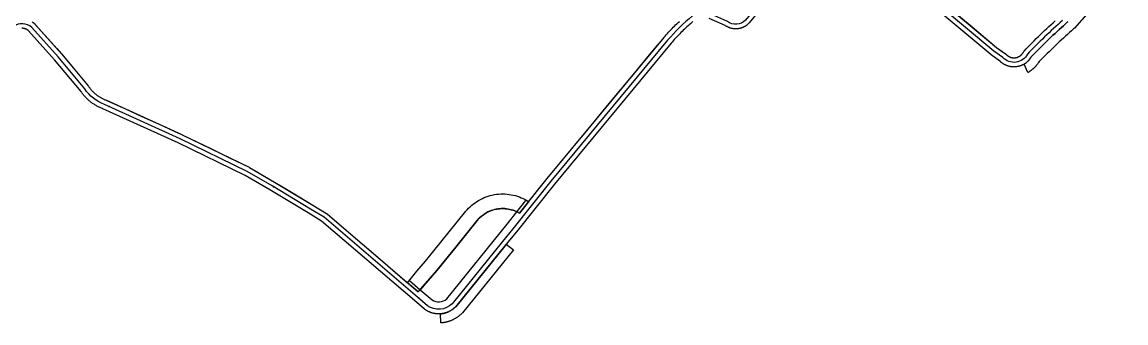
# Model space of a CAD drawing. Header units: inches. Extents: x 87993 to 113012, y 435073 to 454214.
# Drawn here: x 92693 to 93295, y 441342 to 441507 of the extents above; entities that cross this region are included whole.
import ezdxf

# ---------------------------------------------------------------- set-up
doc = ezdxf.new("R2010")
doc.units = ezdxf.units.IN
doc.header["$MEASUREMENT"] = 0
for name, color, linetype, true_color in [('As_waterkering_ZES', 7, 'Continuous', 0x00e84b), ('Beschermingszone_ZES', 7, 'Continuous', 0xfbe8ed), ('Grens_bebouwingsvrije_zone_ZES', 7, 'Continuous', 0xa4e805), ('Kernzone_ZES', 7, 'Continuous', 0xf3e833), ('Referentiepunten_ZES', 7, 'Continuous', 0xb0e81c)]:
    doc.layers.add(name, color=color, linetype=linetype, true_color=true_color)

msp = doc.modelspace()

# ---------------------------------------------------------------- linework, layer by layer
at = {"layer": 'As_waterkering_ZES'}
for points in [[(93260.81, 441507.45, 0.021279), (93241.63, 441488.99, -0.517164), (93228.23, 441487.12), (93223.2, 441490.7), (93143.76, 441557.29, 0.44319), (93128.64, 441556.92, -0.001017), (93087.71, 441507.65, -0.394293), (93077.86, 441506.85), (93068.93, 441510.77, 0.322663), (93058.73, 441509.89, 0.042993), (93045.1, 441496.57), (92981.36, 441419.5), (92960.65, 441393.56), (92955.04, 441386.62)], [(92697.99, 441503.6, 0.3545), (92688.01, 441504.09), (92657.34, 441473.7, 0.027105), (92607.34, 441421.99), (92607.07, 441421.73)], [(92914.04, 441351.51), (92908.5, 441356.26), (92857.66, 441399.83), (92850.08, 441404.36), (92829.15, 441416.97), (92815.57, 441424.95), (92778.91, 441442.74), (92737.75, 441461.51, -0.163084), (92726.86, 441470.07), (92712.3, 441487.54), (92697.99, 441503.6)], [(92955.04, 441386.62), (92927.49, 441352.58, -0.362943), (92914.05, 441351.5), (92914.04, 441351.51)]]:
    msp.add_lwpolyline(points, format="xyb", dxfattribs=at)
at = {"layer": 'Beschermingszone_ZES'}
msp.add_polyline3d([(93295.41, 441535.22, 0), (93267.3, 441503.22, 0), (93266.85, 441502.77, 0), (93265.76, 441501.81, 0), (93264.64, 441500.82, 0), (93263.5, 441499.8, 0), (93262.37, 441498.77, 0), (93261.24, 441497.73, 0), (93260.12, 441496.7, 0), (93259, 441495.65, 0), (93257.89, 441494.6, 0), (93256.78, 441493.55, 0), (93255.68, 441492.49, 0), (93254.58, 441491.42, 0), (93253.49, 441490.35, 0), (93252.4, 441489.27, 0), (93251.32, 441488.19, 0), (93250.25, 441487.1, 0), (93249.18, 441486.01, 0), (93248.12, 441484.91, 0), (93247.7, 441484.47, 0), (93247.86, 441484.75, 0), (93247.78, 441484.62, 0), (93247.61, 441484.34, 0), (93247.52, 441484.21, 0), (93247.34, 441483.93, 0), (93247.25, 441483.81, 0), (93247.06, 441483.53, 0), (93246.97, 441483.41, 0), (93246.77, 441483.15, 0), (93246.67, 441483.02, 0), (93246.47, 441482.77, 0), (93246.38, 441482.66, 0), (93246.15, 441482.39, 0), (93246.05, 441482.28, 0), (93245.82, 441482.03, 0), (93245.72, 441481.92, 0), (93245.49, 441481.68, 0), (93245.38, 441481.57, 0), (93245.14, 441481.34, 0), (93245.03, 441481.24, 0), (93244.78, 441481.01, 0), (93244.67, 441480.91, 0), (93244.4, 441480.68, 0), (93244.29, 441480.59, 0), (93244.04, 441480.39, 0), (93243.92, 441480.29, 0), (93243.65, 441480.1, 0), (93243.53, 441480, 0), (93243.25, 441479.81, 0), (93243.13, 441479.72, 0), (93242.85, 441479.54, 0), (93242.72, 441479.46, 0), (93242.44, 441479.28, 0), (93242.31, 441479.2, 0), (93242.02, 441479.04, 0), (93241.92, 441478.98, 0), (93239.77, 441483.52, 0), (93239.84, 441483.55, 0), (93240.06, 441483.69, 0), (93240.12, 441483.73, 0), (93240.34, 441483.87, 0), (93240.4, 441483.92, 0), (93240.61, 441484.06, 0), (93240.67, 441484.11, 0), (93240.87, 441484.26, 0), (93240.93, 441484.31, 0), (93241.13, 441484.47, 0), (93241.18, 441484.51, 0), (93241.39, 441484.68, 0), (93241.44, 441484.74, 0), (93241.63, 441484.91, 0), (93241.69, 441484.96, 0), (93241.87, 441485.14, 0), (93241.93, 441485.19, 0), (93242.1, 441485.38, 0), (93242.16, 441485.43, 0), (93242.33, 441485.62, 0), (93242.38, 441485.68, 0), (93242.55, 441485.88, 0), (93242.6, 441485.93, 0), (93242.76, 441486.13, 0), (93242.8, 441486.19, 0), (93242.96, 441486.39, 0), (93243, 441486.46, 0), (93243.15, 441486.66, 0), (93243.19, 441486.73, 0), (93243.33, 441486.94, 0), (93243.38, 441487.01, 0), (93243.51, 441487.22, 0), (93243.55, 441487.29, 0), (93243.67, 441487.5, 0), (93244.52, 441488.38, 0), (93245.6, 441489.5, 0), (93246.69, 441490.61, 0), (93247.77, 441491.71, 0), (93248.87, 441492.81, 0), (93249.98, 441493.91, 0), (93251.09, 441495, 0), (93252.2, 441496.08, 0), (93253.32, 441497.16, 0), (93254.45, 441498.23, 0), (93255.58, 441499.3, 0), (93256.71, 441500.36, 0), (93257.85, 441501.41, 0), (93259, 441502.46, 0), (93260.15, 441503.51, 0), (93261.31, 441504.55, 0), (93262.46, 441505.57, 0), (93262.47, 441505.57, 0), (93262.47, 441505.58, 0), (93263.42, 441506.42, 0), (93263.65, 441506.64, 0)], dxfattribs=at)
for points in [[(92969.23, 441408.31, 0), (92964.26, 441402.08, 0), (92963.43, 441402.54, 0), (92962.58, 441402.96, 0), (92961.71, 441403.34, 0), (92960.83, 441403.67, 0), (92959.92, 441403.95, 0), (92959.01, 441404.18, 0), (92958.08, 441404.36, 0), (92957.14, 441404.5, 0), (92956.2, 441404.58, 0), (92955.25, 441404.62, 0), (92954.31, 441404.61, 0), (92953.36, 441404.54, 0), (92952.42, 441404.43, 0), (92951.49, 441404.27, 0), (92950.57, 441404.06, 0), (92949.66, 441403.8, 0), (92948.76, 441403.49, 0), (92947.89, 441403.14, 0), (92947.03, 441402.74, 0), (92946.19, 441402.3, 0), (92945.38, 441401.81, 0), (92944.6, 441401.29, 0), (92943.84, 441400.72, 0), (92943.12, 441400.11, 0), (92942.42, 441399.46, 0), (92941.77, 441398.78, 0), (92941.15, 441398.07, 0), (92929.43, 441383.59, 0), (92919.05, 441370.77, 0), (92912.07, 441362.65, 0), (92910.33, 441360.62, 0), (92909.02, 441359.1, 0), (92903.19, 441364.1, 0), (92908.16, 441370.38, 0), (92912.9, 441375.89, 0), (92934.95, 441403.13, 0), (92935.7, 441404, 0), (92936.49, 441404.84, 0), (92937.32, 441405.65, 0), (92938.18, 441406.42, 0), (92939.07, 441407.15, 0), (92940, 441407.83, 0), (92940.96, 441408.48, 0), (92941.94, 441409.08, 0), (92942.95, 441409.64, 0), (92943.98, 441410.16, 0), (92945.04, 441410.62, 0), (92946.11, 441411.04, 0), (92947.21, 441411.42, 0), (92948.32, 441411.74, 0), (92949.44, 441412.01, 0), (92950.57, 441412.24, 0), (92951.71, 441412.41, 0), (92952.86, 441412.53, 0), (92954.01, 441412.6, 0), (92955.16, 441412.62, 0), (92956.32, 441412.59, 0), (92957.47, 441412.51, 0), (92958.62, 441412.37, 0), (92959.76, 441412.19, 0), (92960.89, 441411.96, 0), (92962, 441411.67, 0), (92963.11, 441411.34, 0), (92964.2, 441410.95, 0), (92965.27, 441410.52, 0), (92966.32, 441410.05, 0), (92967.35, 441409.52, 0), (92968.35, 441408.95, 0)], [(92921.74, 441342.14, 0), (92921.35, 441342.11, 0), (92921.19, 441347.12, 0), (92921.31, 441347.13, 0), (92921.38, 441347.13, 0), (92921.66, 441347.16, 0), (92921.73, 441347.17, 0), (92922.01, 441347.21, 0), (92922.08, 441347.22, 0), (92922.38, 441347.27, 0), (92922.43, 441347.28, 0), (92922.71, 441347.33, 0), (92922.78, 441347.35, 0), (92923.06, 441347.41, 0), (92923.13, 441347.42, 0), (92923.41, 441347.49, 0), (92923.47, 441347.51, 0), (92923.75, 441347.59, 0), (92923.81, 441347.61, 0), (92924.09, 441347.69, 0), (92924.15, 441347.71, 0), (92924.43, 441347.8, 0), (92924.48, 441347.82, 0), (92924.76, 441347.93, 0), (92924.82, 441347.95, 0), (92925.09, 441348.06, 0), (92925.15, 441348.08, 0), (92925.42, 441348.2, 0), (92925.48, 441348.23, 0), (92925.74, 441348.35, 0), (92925.8, 441348.38, 0), (92926.06, 441348.5, 0), (92926.12, 441348.54, 0), (92926.37, 441348.67, 0), (92926.43, 441348.7, 0), (92926.69, 441348.85, 0), (92926.74, 441348.88, 0), (92926.98, 441349.03, 0), (92927.04, 441349.06, 0), (92927.28, 441349.22, 0), (92927.34, 441349.26, 0), (92927.58, 441349.42, 0), (92927.63, 441349.46, 0), (92927.86, 441349.63, 0), (92927.92, 441349.67, 0), (92928.15, 441349.84, 0), (92928.2, 441349.88, 0), (92928.42, 441350.07, 0), (92928.47, 441350.1, 0), (92928.69, 441350.3, 0), (92928.74, 441350.34, 0), (92928.96, 441350.53, 0), (92929.01, 441350.58, 0), (92929.21, 441350.78, 0), (92929.42, 441350.99, 0), (92956.96, 441385.03, 0), (92956.98, 441385.05, 0), (92957, 441385.07, 0), (92957.05, 441385.14, 0), (92961.04, 441382.12, 0), (92933.2, 441347.72, 0), (92932.78, 441347.27, 0), (92932.44, 441346.94, 0), (92932.34, 441346.85, 0), (92932.07, 441346.61, 0), (92931.97, 441346.52, 0), (92931.69, 441346.28, 0), (92931.32, 441345.98, 0), (92931.22, 441345.9, 0), (92930.93, 441345.68, 0), (92930.82, 441345.6, 0), (92930.54, 441345.39, 0), (92930.42, 441345.31, 0), (92930.13, 441345.11, 0), (92930.02, 441345.03, 0), (92929.72, 441344.84, 0), (92929.6, 441344.77, 0), (92929.3, 441344.59, 0), (92929.19, 441344.52, 0), (92928.87, 441344.34, 0), (92928.75, 441344.27, 0), (92928.44, 441344.11, 0), (92928.32, 441344.04, 0), (92928, 441343.89, 0), (92927.88, 441343.83, 0), (92927.55, 441343.68, 0), (92927.43, 441343.62, 0), (92927.1, 441343.48, 0), (92926.98, 441343.43, 0), (92926.65, 441343.3, 0), (92926.52, 441343.25, 0), (92926.18, 441343.12, 0), (92926.06, 441343.08, 0), (92925.72, 441342.96, 0), (92925.59, 441342.92, 0), (92925.25, 441342.82, 0), (92925.12, 441342.78, 0), (92924.78, 441342.68, 0), (92924.65, 441342.65, 0), (92924.31, 441342.56, 0), (92924.17, 441342.53, 0), (92923.82, 441342.46, 0), (92923.69, 441342.43, 0), (92923.35, 441342.36, 0), (92923.23, 441342.34, 0), (92922.86, 441342.28, 0), (92922.72, 441342.26, 0), (92922.37, 441342.21, 0), (92922.24, 441342.2, 0), (92921.88, 441342.16, 0)]]:
    msp.add_polyline3d(points, close=True, dxfattribs=at)
at = {"layer": 'Grens_bebouwingsvrije_zone_ZES'}
for points in [[(93198.69, 441514.51), (93211.38, 441503.87), (93224.73, 441492.68), (93226.8, 441491.2), (93229.68, 441489.15), (93229.84, 441489.03), (93229.95, 441488.92), (93230.02, 441488.86), (93230.17, 441488.7), (93230.3, 441488.58), (93230.43, 441488.46), (93230.57, 441488.34), (93230.71, 441488.23), (93230.85, 441488.12), (93231, 441488.02), (93231.15, 441487.92), (93231.3, 441487.83), (93231.45, 441487.74), (93231.61, 441487.65), (93231.77, 441487.57), (93231.93, 441487.5), (93232.09, 441487.43), (93232.26, 441487.37), (93232.43, 441487.31), (93232.6, 441487.25), (93232.77, 441487.2), (93232.94, 441487.16), (93233.12, 441487.12), (93233.29, 441487.09), (93233.47, 441487.06), (93233.65, 441487.04), (93233.82, 441487.02), (93234, 441487.01), (93234.18, 441487.01), (93234.36, 441487.01), (93234.54, 441487.01), (93234.71, 441487.02), (93234.89, 441487.04), (93235.07, 441487.06), (93235.24, 441487.09), (93235.42, 441487.12), (93235.59, 441487.16), (93235.77, 441487.2), (93235.94, 441487.25), (93236.11, 441487.31), (93236.28, 441487.37), (93236.44, 441487.43), (93236.61, 441487.5), (93236.77, 441487.57), (93236.93, 441487.65), (93237.09, 441487.74), (93237.24, 441487.83), (93237.4, 441487.92), (93237.54, 441488.02), (93237.69, 441488.12), (93237.83, 441488.23), (93237.97, 441488.34), (93238.11, 441488.46), (93238.24, 441488.58), (93238.36, 441488.7), (93238.49, 441488.83), (93238.57, 441488.92), (93238.61, 441488.96), (93238.73, 441489.1), (93238.84, 441489.23), (93238.94, 441489.38), (93239.05, 441489.52), (93239.15, 441489.67), (93239.24, 441489.82), (93239.33, 441489.98), (93239.43, 441490.17, -0.068204), (93239.83, 441490.72), (93240.92, 441491.85), (93242.02, 441492.99), (93243.12, 441494.11), (93244.23, 441495.24), (93245.35, 441496.36), (93246.47, 441497.47), (93247.59, 441498.57), (93248.73, 441499.68), (93249.86, 441500.77), (93251.01, 441501.86), (93252.15, 441502.94), (93253.31, 441504.02), (93254.47, 441505.09), (93255.63, 441506.16), (93256.8, 441507.22)], [(92698.1, 441506.61), (92698.31, 441506.48), (92698.38, 441506.44), (92698.58, 441506.3), (92698.65, 441506.25), (92698.85, 441506.11), (92698.92, 441506.06), (92699.12, 441505.91), (92699.18, 441505.86), (92699.39, 441505.69), (92699.44, 441505.65), (92699.62, 441505.48, -0.031865), (92699.85, 441505.26), (92699.86, 441505.25), (92700.05, 441505.04), (92708.47, 441495.59), (92711.59, 441492.1), (92714.17, 441489.2), (92714.22, 441489.14), (92719.79, 441482.45), (92720.63, 441481.45), (92728.78, 441471.67), (92728.94, 441471.46), (92729.16, 441471.14), (92729.36, 441470.84), (92729.58, 441470.54), (92729.8, 441470.25), (92730.03, 441469.96), (92730.26, 441469.67), (92730.5, 441469.4), (92730.74, 441469.12), (92730.99, 441468.85), (92731.24, 441468.58), (92731.5, 441468.32), (92731.77, 441468.07), (92732.03, 441467.82), (92732.3, 441467.57), (92732.58, 441467.33), (92732.87, 441467.09), (92733.16, 441466.86), (92733.44, 441466.64), (92733.74, 441466.42), (92734.04, 441466.21), (92734.34, 441466), (92734.65, 441465.8), (92734.96, 441465.61), (92735.27, 441465.42), (92735.59, 441465.23), (92735.91, 441465.06), (92736.24, 441464.88), (92736.56, 441464.72), (92736.9, 441464.56), (92737.23, 441464.41), (92737.57, 441464.26), (92737.9, 441464.12), (92738.25, 441463.99), (92738.61, 441463.85), (92738.79, 441463.78), (92738.93, 441463.72), (92749.41, 441458.94), (92758.1, 441454.98), (92767.06, 441450.89), (92777.98, 441445.91), (92779.94, 441445.02), (92780, 441444.99), (92788.38, 441440.92), (92795.72, 441437.36), (92805.88, 441432.43), (92816.66, 441427.2), (92816.82, 441427.11), (92816.91, 441427.06), (92821.53, 441424.35), (92823.92, 441422.94), (92830.43, 441419.12), (92835.17, 441416.26), (92840.68, 441412.94), (92851.36, 441406.51), (92858.94, 441401.98), (92859.28, 441401.74), (92874.72, 441388.5), (92884.29, 441380.3), (92903.19, 441364.1), (92904.13, 441365.3), (92910.09, 441360.16), (92916.5, 441354.67, 0.347223), (92924.54, 441355.3), (92957.53, 441396.06), (92967.82, 441408.95), (92967.98, 441409.17), (92968.34, 441408.96), (92968.35, 441408.95), (92968.57, 441408.79), (92968.96, 441408.5), (92969.23, 441408.31), (92969.61, 441408.79), (92972.49, 441412.39), (92973.38, 441413.51), (92979.42, 441421.08), (92982.07, 441424.28), (92984.89, 441427.68), (92996.09, 441441.24), (93000.07, 441446.05), (93011.57, 441459.95), (93014.16, 441463.09), (93026.29, 441477.75), (93033.42, 441486.37), (93039.82, 441494.11), (93041.39, 441496), (93043.18, 441498.17), (93043.21, 441498.21), (93043.82, 441498.9), (93044.43, 441499.6), (93045.05, 441500.29), (93045.68, 441500.97), (93046.31, 441501.66), (93046.95, 441502.33), (93047.59, 441503), (93048.24, 441503.67), (93048.89, 441504.33), (93049.55, 441504.98), (93050.22, 441505.63), (93050.89, 441506.28), (93051.56, 441506.92)]]:
    msp.add_lwpolyline(points, format="xyb", dxfattribs=at)
at = {"layer": 'Kernzone_ZES'}
for points in [[(93145.46, 441559.13), (93224.73, 441492.68), (93229.68, 441489.15), (93229.84, 441489.03), (93230.02, 441488.86), (93230.17, 441488.7), (93230.3, 441488.58), (93230.43, 441488.46), (93230.57, 441488.34), (93230.71, 441488.23), (93230.85, 441488.12), (93231, 441488.02), (93231.15, 441487.92), (93231.3, 441487.83), (93231.45, 441487.74), (93231.61, 441487.65), (93231.77, 441487.57), (93231.93, 441487.5), (93232.09, 441487.43), (93232.26, 441487.37), (93232.43, 441487.31), (93232.6, 441487.25), (93232.77, 441487.2), (93232.94, 441487.16), (93233.12, 441487.12), (93233.29, 441487.09), (93233.47, 441487.06), (93233.65, 441487.04), (93233.82, 441487.02), (93234, 441487.01), (93234.18, 441487.01), (93234.36, 441487.01), (93234.54, 441487.01), (93234.71, 441487.02), (93234.89, 441487.04), (93235.07, 441487.06), (93235.24, 441487.09), (93235.42, 441487.12), (93235.59, 441487.16), (93235.77, 441487.2), (93235.94, 441487.25), (93236.11, 441487.31), (93236.28, 441487.37), (93236.44, 441487.43), (93236.61, 441487.5), (93236.77, 441487.57), (93236.93, 441487.65), (93237.09, 441487.74), (93237.24, 441487.83), (93237.4, 441487.92), (93237.54, 441488.02), (93237.69, 441488.12), (93237.83, 441488.23), (93237.97, 441488.34), (93238.11, 441488.46), (93238.24, 441488.58), (93238.36, 441488.7), (93238.49, 441488.83), (93238.61, 441488.96), (93238.73, 441489.1), (93238.84, 441489.23), (93238.94, 441489.38), (93239.05, 441489.52), (93239.15, 441489.67), (93239.24, 441489.82), (93239.33, 441489.98), (93239.43, 441490.17, -0.068204), (93239.83, 441490.72), (93240.92, 441491.85), (93242.02, 441492.99), (93243.12, 441494.11), (93244.23, 441495.24), (93245.35, 441496.36), (93246.47, 441497.47), (93247.59, 441498.57), (93248.73, 441499.68), (93249.86, 441500.77), (93251.01, 441501.86), (93252.15, 441502.94), (93253.31, 441504.02), (93254.47, 441505.09), (93255.63, 441506.16), (93256.8, 441507.22)], [(93058.95, 441506.82), (93058.29, 441506.25), (93057.61, 441505.65), (93056.95, 441505.07), (93056.29, 441504.48), (93055.63, 441503.88), (93054.98, 441503.27), (93054.34, 441502.66), (93053.69, 441502.04), (93053.07, 441501.43), (93052.43, 441500.79), (93051.8, 441500.16), (93051.19, 441499.53), (93050.57, 441498.88), (93049.97, 441498.25), (93049.36, 441497.6), (93048.76, 441496.94), (93048.17, 441496.28), (93047.57, 441495.6), (93047.01, 441494.95), (92983.3, 441417.92), (92962.6, 441391.99), (92957, 441385.07), (92956.98, 441385.05), (92956.96, 441385.03), (92929.42, 441350.99), (92929.21, 441350.78), (92929.01, 441350.58), (92928.96, 441350.53), (92928.74, 441350.34), (92928.69, 441350.3), (92928.47, 441350.1), (92928.42, 441350.07), (92928.2, 441349.88), (92928.15, 441349.84), (92927.92, 441349.67), (92927.86, 441349.63), (92927.63, 441349.46), (92927.58, 441349.42), (92927.34, 441349.26), (92927.28, 441349.22), (92927.04, 441349.06), (92926.98, 441349.03), (92926.74, 441348.88), (92926.69, 441348.85), (92926.43, 441348.7), (92926.37, 441348.67), (92926.12, 441348.54), (92926.06, 441348.5), (92925.8, 441348.38), (92925.74, 441348.35), (92925.48, 441348.23), (92925.42, 441348.2), (92925.15, 441348.08), (92925.09, 441348.06), (92924.82, 441347.95), (92924.76, 441347.93), (92924.48, 441347.82), (92924.43, 441347.8), (92924.15, 441347.71), (92924.09, 441347.69), (92923.81, 441347.61), (92923.75, 441347.59), (92923.47, 441347.51), (92923.41, 441347.49), (92923.13, 441347.42), (92923.06, 441347.41), (92922.78, 441347.35), (92922.71, 441347.33), (92922.43, 441347.28), (92922.38, 441347.27), (92922.08, 441347.22), (92922.01, 441347.21), (92921.73, 441347.17), (92921.66, 441347.16), (92921.38, 441347.13), (92921.31, 441347.13), (92921.02, 441347.1), (92920.96, 441347.1), (92920.67, 441347.08), (92920.6, 441347.08), (92920.31, 441347.07), (92920.25, 441347.07), (92919.96, 441347.07), (92919.89, 441347.07), (92919.6, 441347.08), (92919.54, 441347.08), (92919.25, 441347.1), (92919.18, 441347.1), (92918.89, 441347.13), (92918.83, 441347.14), (92918.54, 441347.17), (92918.47, 441347.18), (92918.19, 441347.21), (92918.12, 441347.23), (92917.83, 441347.27), (92917.77, 441347.28), (92917.49, 441347.34), (92917.42, 441347.35), (92917.14, 441347.42), (92917.08, 441347.43), (92916.8, 441347.5), (92916.73, 441347.52), (92916.46, 441347.6), (92916.39, 441347.62), (92916.12, 441347.7), (92916.05, 441347.72), (92915.78, 441347.82), (92915.73, 441347.84), (92915.45, 441347.94), (92915.38, 441347.96), (92915.12, 441348.07), (92915.05, 441348.1), (92914.79, 441348.21), (92914.73, 441348.24), (92914.47, 441348.36), (92914.41, 441348.39), (92914.15, 441348.52), (92914.09, 441348.55), (92913.84, 441348.69), (92913.78, 441348.72), (92913.53, 441348.87), (92913.47, 441348.9), (92913.23, 441349.05), (92913.17, 441349.08), (92912.93, 441349.24), (92912.87, 441349.28), (92912.65, 441349.43), (92912.64, 441349.44), (92912.63, 441349.44, -0.025306), (92912.43, 441349.59), (92906.88, 441354.36), (92906.87, 441354.36), (92906.86, 441354.38), (92856.2, 441397.8), (92848.79, 441402.22), (92827.87, 441414.82), (92814.39, 441422.74), (92777.84, 441440.48), (92736.8, 441459.19), (92736.48, 441459.31), (92736.05, 441459.48), (92735.62, 441459.66), (92735.2, 441459.84), (92734.77, 441460.03), (92734.36, 441460.23), (92733.95, 441460.44), (92733.54, 441460.66), (92733.13, 441460.88), (92732.75, 441461.1), (92732.71, 441461.12), (92732.34, 441461.35), (92731.94, 441461.6), (92731.56, 441461.85), (92731.18, 441462.11), (92730.8, 441462.38), (92730.43, 441462.65), (92730.06, 441462.94), (92729.7, 441463.22), (92729.36, 441463.51), (92729.33, 441463.54), (92729, 441463.82), (92728.65, 441464.13), (92728.32, 441464.45), (92727.98, 441464.77), (92727.66, 441465.1), (92727.34, 441465.43), (92727.03, 441465.77), (92726.72, 441466.12), (92726.42, 441466.47), (92726.13, 441466.83), (92725.84, 441467.19), (92725.56, 441467.56), (92725.29, 441467.94), (92725.03, 441468.31), (92724.86, 441468.57), (92710.41, 441485.91), (92696.23, 441501.81), (92696.19, 441501.85), (92696.05, 441501.96), (92695.92, 441502.06), (92695.78, 441502.16), (92695.63, 441502.26), (92695.49, 441502.35), (92695.34, 441502.43), (92695.19, 441502.51), (92695.03, 441502.59), (92694.88, 441502.66), (92694.72, 441502.73), (92694.56, 441502.79), (92694.39, 441502.85), (92694.23, 441502.9), (92694.06, 441502.94), (92693.9, 441502.99), (92693.73, 441503.02), (92693.56, 441503.05), (92693.39, 441503.08), (92693.22, 441503.1), (92693.05, 441503.11), (92692.88, 441503.12), (92692.7, 441503.12), (92692.53, 441503.12)], [(92698.1, 441506.61), (92698.31, 441506.48), (92698.38, 441506.44), (92698.58, 441506.3), (92698.65, 441506.25), (92698.85, 441506.11), (92698.92, 441506.06), (92699.12, 441505.91), (92699.18, 441505.86), (92699.39, 441505.69), (92699.44, 441505.65), (92699.62, 441505.48, -0.031865), (92699.85, 441505.26), (92699.86, 441505.25), (92714.17, 441489.2), (92714.22, 441489.14), (92728.78, 441471.67), (92728.94, 441471.46), (92729.16, 441471.14), (92729.36, 441470.84), (92729.58, 441470.54), (92729.8, 441470.25), (92730.03, 441469.96), (92730.26, 441469.67), (92730.5, 441469.4), (92730.74, 441469.12), (92730.99, 441468.85), (92731.24, 441468.58), (92731.5, 441468.32), (92731.77, 441468.07), (92732.03, 441467.82), (92732.3, 441467.57), (92732.58, 441467.33), (92732.87, 441467.09), (92733.16, 441466.86), (92733.44, 441466.64), (92733.74, 441466.42), (92734.04, 441466.21), (92734.34, 441466), (92734.65, 441465.8), (92734.96, 441465.61), (92735.27, 441465.42), (92735.59, 441465.23), (92735.91, 441465.06), (92736.24, 441464.88), (92736.56, 441464.72), (92736.9, 441464.56), (92737.23, 441464.41), (92737.57, 441464.26), (92737.9, 441464.12), (92738.25, 441463.99), (92738.61, 441463.85), (92738.79, 441463.78), (92779.94, 441445.02), (92780, 441444.99), (92816.66, 441427.2), (92816.82, 441427.11), (92830.43, 441419.12), (92851.36, 441406.51), (92858.94, 441401.98), (92859.28, 441401.74), (92909.02, 441359.1), (92919.05, 441370.77), (92929.43, 441383.59), (92941.15, 441398.07, -0.370523), (92964.26, 441402.08), (92979.42, 441421.08), (93043.18, 441498.17), (93043.21, 441498.21), (93043.82, 441498.9), (93044.43, 441499.6), (93045.05, 441500.29), (93045.68, 441500.97), (93046.31, 441501.66), (93046.95, 441502.33), (93047.59, 441503), (93048.24, 441503.67), (93048.89, 441504.33), (93049.55, 441504.98), (93050.22, 441505.63), (93050.89, 441506.28), (93051.56, 441506.92)]]:
    msp.add_lwpolyline(points, format="xyb", dxfattribs=at)
for points in [[(93263.65, 441506.64), (93263.42, 441506.42), (93262.47, 441505.58), (93262.47, 441505.57), (93262.46, 441505.57), (93262.46, 441505.57), (93261.31, 441504.55), (93260.15, 441503.51), (93259, 441502.46), (93257.85, 441501.41), (93256.71, 441500.36), (93255.58, 441499.3), (93254.45, 441498.23), (93253.32, 441497.16), (93252.2, 441496.08), (93251.09, 441495), (93249.98, 441493.91), (93248.87, 441492.81), (93247.77, 441491.71), (93246.69, 441490.61), (93245.6, 441489.5), (93244.52, 441488.38), (93243.67, 441487.5), (93243.55, 441487.29), (93243.51, 441487.22), (93243.38, 441487.01), (93243.33, 441486.94), (93243.19, 441486.73), (93243.15, 441486.66), (93243, 441486.46), (93242.96, 441486.39), (93242.8, 441486.19), (93242.76, 441486.13), (93242.6, 441485.93), (93242.55, 441485.88), (93242.38, 441485.68), (93242.33, 441485.62), (93242.16, 441485.43), (93242.1, 441485.38), (93241.93, 441485.19), (93241.87, 441485.14), (93241.69, 441484.96), (93241.63, 441484.91), (93241.44, 441484.74), (93241.39, 441484.68), (93241.18, 441484.51), (93241.13, 441484.47), (93240.93, 441484.31), (93240.87, 441484.26), (93240.67, 441484.11), (93240.61, 441484.06), (93240.4, 441483.92), (93240.34, 441483.87), (93240.12, 441483.73), (93240.06, 441483.69), (93239.84, 441483.55), (93239.77, 441483.52), (93239.55, 441483.39), (93239.49, 441483.35), (93239.26, 441483.23), (93239.19, 441483.19), (93238.96, 441483.08), (93238.89, 441483.05), (93238.66, 441482.94), (93238.59, 441482.91), (93238.36, 441482.81), (93238.29, 441482.78), (93238.05, 441482.69), (93237.99, 441482.67), (93237.73, 441482.58), (93237.66, 441482.55), (93237.42, 441482.48), (93237.34, 441482.45), (93237.1, 441482.38), (93237.02, 441482.36), (93236.78, 441482.3), (93236.7, 441482.28), (93236.45, 441482.23), (93236.38, 441482.21), (93236.11, 441482.16), (93236.05, 441482.15), (93235.8, 441482.11), (93235.72, 441482.1), (93235.47, 441482.07), (93235.39, 441482.06), (93235.14, 441482.04), (93235.06, 441482.04), (93234.81, 441482.02), (93234.73, 441482.02), (93234.47, 441482.01), (93234.4, 441482.01), (93234.14, 441482.01), (93234.06, 441482.01), (93233.81, 441482.02), (93233.73, 441482.02), (93233.48, 441482.04), (93233.4, 441482.04), (93233.15, 441482.06), (93233.07, 441482.07), (93232.82, 441482.1), (93232.74, 441482.11), (93232.49, 441482.15), (93232.42, 441482.16), (93232.16, 441482.21), (93232.09, 441482.23), (93231.84, 441482.28), (93231.76, 441482.3), (93231.51, 441482.36), (93231.44, 441482.38), (93231.19, 441482.45), (93231.12, 441482.48), (93230.88, 441482.55), (93230.8, 441482.58), (93230.55, 441482.67), (93230.49, 441482.69), (93230.25, 441482.78), (93230.18, 441482.81), (93229.95, 441482.91), (93229.88, 441482.94), (93229.64, 441483.05), (93229.57, 441483.08), (93229.34, 441483.2), (93229.28, 441483.23), (93229.05, 441483.35), (93228.98, 441483.39), (93228.76, 441483.52), (93228.7, 441483.56), (93228.48, 441483.69), (93228.42, 441483.73), (93228.2, 441483.87), (93228.14, 441483.92), (93227.93, 441484.06), (93227.87, 441484.11), (93227.66, 441484.26), (93227.6, 441484.31), (93227.4, 441484.47), (93227.36, 441484.51), (93227.15, 441484.69), (93227.09, 441484.74), (93226.91, 441484.91), (93226.85, 441484.96), (93226.67, 441485.14), (93226.6, 441485.2), (93221.75, 441488.66), (93221.6, 441488.78), (93142.15, 441555.38)], [(93096.47, 441514.25), (93089.63, 441506.04), (93089.53, 441505.93), (93089.37, 441505.76), (93089.31, 441505.7), (93089.14, 441505.54), (93089.08, 441505.48), (93088.91, 441505.32), (93088.85, 441505.26), (93088.67, 441505.11), (93088.62, 441505.07), (93088.43, 441504.91), (93088.36, 441504.86), (93088.17, 441504.71), (93088.11, 441504.66), (93087.92, 441504.53), (93087.85, 441504.48), (93087.65, 441504.35), (93087.58, 441504.31), (93087.38, 441504.18), (93087.31, 441504.14), (93087.11, 441504.02), (93087.04, 441503.98), (93086.83, 441503.87), (93086.75, 441503.83), (93086.54, 441503.73), (93086.47, 441503.7), (93086.25, 441503.6), (93086.18, 441503.57), (93085.96, 441503.48), (93085.88, 441503.45), (93085.65, 441503.36), (93085.58, 441503.34), (93085.36, 441503.26), (93085.28, 441503.23), (93085.06, 441503.17), (93084.98, 441503.14), (93084.75, 441503.08), (93084.67, 441503.06), (93084.44, 441503.01), (93084.36, 441502.99), (93084.13, 441502.95), (93084.06, 441502.94), (93083.81, 441502.89), (93083.73, 441502.88), (93083.5, 441502.85), (93083.42, 441502.84), (93083.18, 441502.82), (93083.1, 441502.81), (93082.87, 441502.8), (93082.78, 441502.79), (93082.55, 441502.79), (93082.47, 441502.79), (93082.23, 441502.79), (93082.15, 441502.79), (93081.91, 441502.8), (93081.83, 441502.8), (93081.59, 441502.82), (93081.51, 441502.82), (93081.28, 441502.85), (93081.2, 441502.85), (93080.96, 441502.89), (93080.88, 441502.9), (93080.64, 441502.94), (93080.57, 441502.95), (93080.34, 441503), (93080.26, 441503.01), (93080.03, 441503.07), (93079.95, 441503.09), (93079.72, 441503.15), (93079.64, 441503.17), (93079.41, 441503.24), (93079.34, 441503.27), (93079.11, 441503.34), (93079.05, 441503.36), (93078.81, 441503.45), (93078.74, 441503.48), (93078.52, 441503.57), (93078.44, 441503.61), (93078.23, 441503.7), (93078.16, 441503.74), (93077.94, 441503.84), (93077.87, 441503.88), (93077.66, 441503.99), (93077.59, 441504.03), (93077.39, 441504.15), (93077.32, 441504.19), (93077.11, 441504.32), (93077.05, 441504.36), (93076.85, 441504.49), (93076.78, 441504.54), (93076.59, 441504.68), (93067.93, 441508.48)]]:
    msp.add_lwpolyline(points, dxfattribs=at)
at = {"layer": 'Referentiepunten_ZES'}
for p in [(93040.58, 441491.1), (92740.23, 441460.38), (92830, 441416.46), (92976.94, 441413.96), (92909.08, 441355.76)]:
    msp.add_point(p, dxfattribs=at)

doc.saveas('drawing.dxf')
